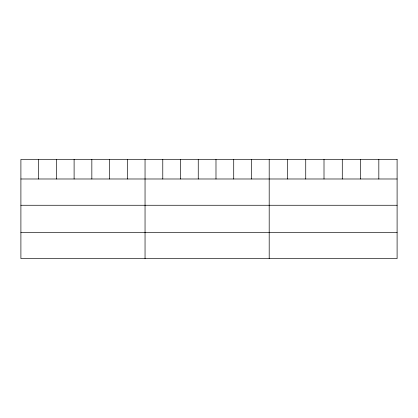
<?xml version="1.0" encoding="UTF-8"?>
<svg xmlns="http://www.w3.org/2000/svg" width="418" height="418" viewBox="0 0 418 418"><rect width="100%" height="100%" fill="white"/><g stroke="black" fill="none" stroke-linecap="round" stroke-linejoin="round"><path stroke-width="0.63" d="M20.9 178.988L397.1 178.988M20.9 205.264L397.1 205.264M20.9 232.33L397.1 232.33M378.828 159.399L378.828 178.988M360.556 159.399L360.556 178.988M342.285 159.399L342.285 178.988M324.007 159.399L324.007 178.988M305.736 159.399L305.736 178.988M287.464 159.399L287.464 178.988M269.192 159.399L269.192 258.601M251.458 159.399L251.458 178.988M233.719 159.399L233.719 178.988M215.986 159.399L215.986 178.988M198.252 159.399L198.252 178.988M180.519 159.399L180.519 178.988M162.78 159.399L162.78 178.988M145.046 159.399L145.046 258.601M127.312 159.399L127.312 178.988M109.573 159.399L109.573 178.988M91.84 159.399L91.84 178.988M74.106 159.399L74.106 178.988M56.373 159.399L56.373 178.988M38.634 159.399L38.634 178.988M397.1 159.399L20.9 159.399L20.9 258.601L397.1 258.601L397.1 159.399"/></g></svg>
